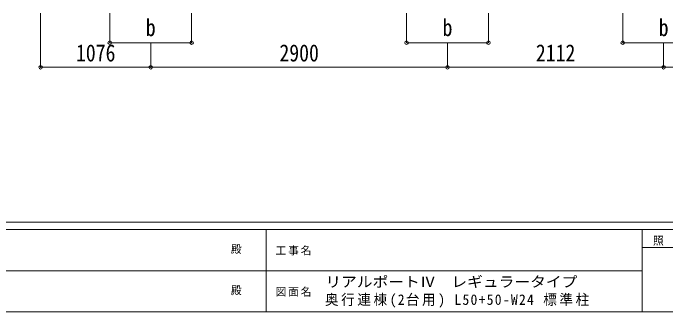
# Model space of a CAD drawing. Units: millimetres at full size. Extents: x -9783 to 9892, y -6828 to 6752.
# Drawn here: x -2942 to 3438, y -6828 to -3912 of the extents above; entities that cross this region are included whole.
import ezdxf
from ezdxf.enums import TextEntityAlignment as Align

# ---------------------------------------------------------------- set-up
doc = ezdxf.new("R2010")
doc.units = ezdxf.units.MM
doc.header["$LTSCALE"] = 35
doc.header["$PDMODE"] = 32
doc.header["$PDSIZE"] = 35
doc.layers.add('0-A_寸法', color=6, linetype='Continuous', lineweight=9)
doc.layers.add('F-0_240', color=7, linetype='Continuous', lineweight=9)
doc.styles.add('ＭＳ ゴシック', font='')
doc.styles.get('ＭＳ ゴシック').set_extended_font_data('MS Gothic')

msp = doc.modelspace()

# ---------------------------------------------------------------- linework, layer by layer
at = {"layer": '0-A_寸法'}
for p, q in [((-2672.81, -4441.05), (-2672.81, -3912.11)), ((-1996.81, -4201.08), (-1996.81, -3912.11)), ((-1196.81, -4201.08), (-1196.81, -3912.11)), ((903.19, -4201.08), (903.19, -3912.11)), ((1703.19, -4201.08), (1703.19, -3912.11)), ((3015.19, -4201.08), (3015.19, -3912.11)), ((-1996.81, -4201.08), (-1196.81, -4201.08)), ((-1596.81, -4441.05), (-1596.81, -4201.08)), ((903.19, -4201.08), (1703.19, -4201.08)), ((1303.19, -4441.05), (1303.19, -4201.08)), ((3015.19, -4201.08), (3815.19, -4201.08)), ((3415.19, -4441.05), (3415.19, -4201.08)), ((3415.19, -4441.05), (3415.19, -4201.08)), ((-2672.81, -4441.05), (-1596.81, -4441.05)), ((-1596.81, -4441.05), (1303.19, -4441.05)), ((1303.19, -4441.05), (3415.19, -4441.05)), ((3415.19, -4441.05), (6315.19, -4441.05))]:
    msp.add_line(p, q, dxfattribs=at)
for p in [(-1996.81, -4201.08), (-1196.81, -4201.08), (903.19, -4201.08), (1703.19, -4201.08), (3015.19, -4201.08), (-2672.81, -4441.05), (-1596.81, -4441.05), (1303.19, -4441.05), (3415.19, -4441.05)]:
    msp.add_point(p, dxfattribs=at)
at = {"layer": 'F-0_240', "color": 5}
for p, q in [((-9783.03, -5953.1), (9396.97, -5953.1)), ((-9783.03, -6023.1), (6285.75, -6023.1)), ((-469.25, -6023.1), (-469.25, -6828.1)), ((3205.75, -6023.1), (3205.75, -6828.1)), ((3205.75, -6198.1), (5305.75, -6198.1)), ((-3969.25, -6425.6), (3205.75, -6425.6)), ((-9783.03, -6828.1), (9396.97, -6828.1))]:
    msp.add_line(p, q, dxfattribs=at)

# ---------------------------------------------------------------- texts
at = {"layer": '0-A_寸法', "color": 7, "style": 'ＭＳ ゴシック', "width": 0.85}
for s, p in [('b', (-1644.94, -4186.7)), ('b', (1255.06, -4186.7)), ('b', (3367.06, -4186.7)), ('1076', (-2327.31, -4434.05)), ('2900', (-339.31, -4434.05)), ('2112', (2166.69, -4434.05))]:
    msp.add_text(s, height=166.8, dxfattribs=at).set_placement(p, align=Align.BOTTOM_LEFT)
at = {"layer": 'F-0_240', "style": 'ＭＳ ゴシック'}
for p in [(-814.24, -6276.85), (-814.24, -6679.35)]:
    msp.add_text('殿', height=76.98, dxfattribs=at).set_placement(p, align=Align.BOTTOM_LEFT)
at = {"layer": 'F-0_240', "style": 'ＭＳ ゴシック', "width": 1.1}
msp.add_text('リアルポートⅣ\u3000レギュラータイプ', height=102.6, dxfattribs=at).set_placement((109.35, -6616.22), align=Align.BOTTOM_LEFT)
at = {"layer": 'F-0_240', "attachment_point": 7, "style": 'ＭＳ ゴシック'}
for s, insert, char_height in [('\\T1.17;照\u3000査', (3310.76, -6180.6), 76.98), ('\\T1.17;工事名', (-376.96, -6276.85), 76.98), ('\\T1.17;図面名', (-376.96, -6679.35), 76.98), ('\\T1.19;\\W0.95;奥行連棟(2台用)\\~L50+50-W24\\~標準柱', (105.77, -6786.55), 102.6)]:
    msp.add_mtext(s, dxfattribs=dict(at, insert=insert, char_height=char_height))

doc.saveas('drawing.dxf')
